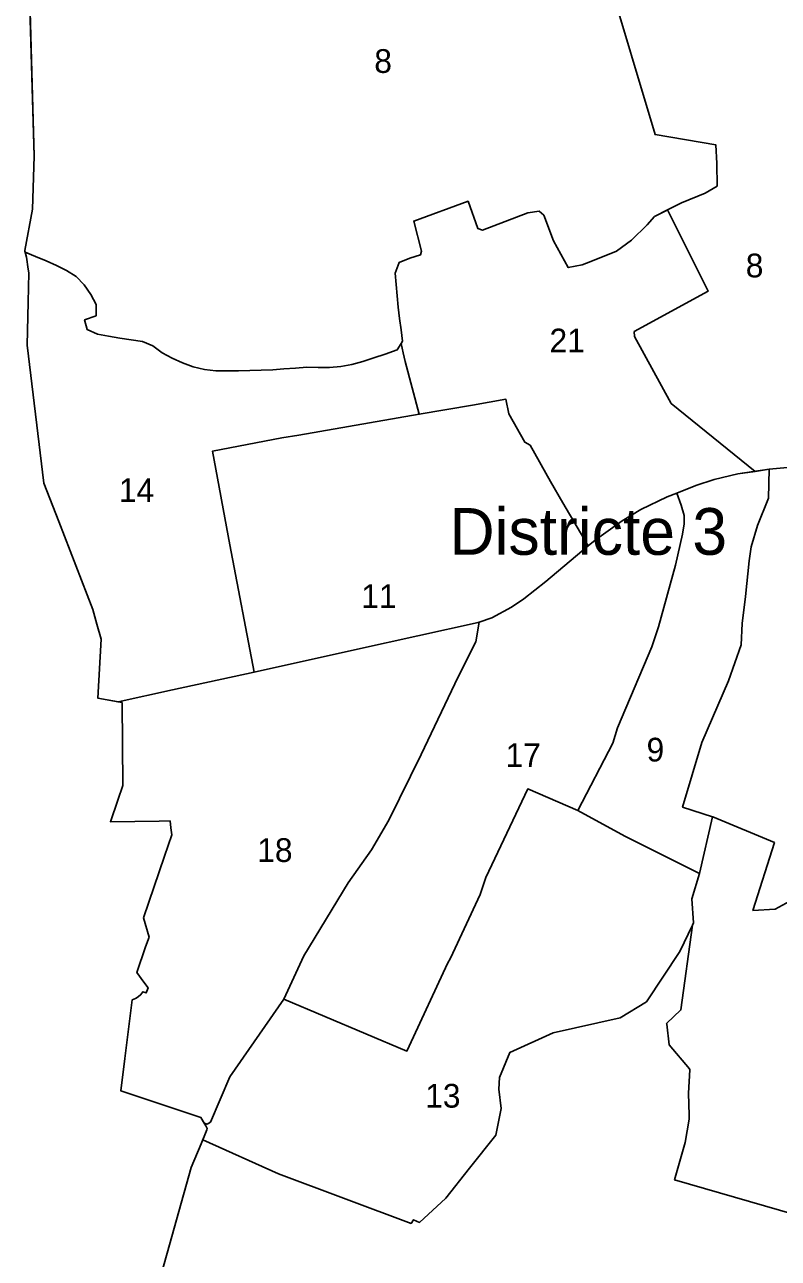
# Model space of a CAD drawing. Extents: x 482002 to 491535, y 4643046 to 4653103.
# Drawn here: x 483439 to 484245, y 4646344 to 4647665 of the extents above; entities that cross this region are included whole.
import ezdxf

# ---------------------------------------------------------------- set-up
doc = ezdxf.new("R2010")
doc.units = 0
for name, color, linetype in [('Level 1', 7, 'Continuous'), ('Level 4', 7, 'Continuous'), ('NUMERO', 7, 'Continuous'), ('SECCIONS', 7, 'Continuous')]:
    doc.layers.add(name, color=color, linetype=linetype)

msp = doc.modelspace()

# ---------------------------------------------------------------- linework, layer by layer
at = {"layer": 'Level 4'}
for p, q in [((483448.6, 4647523.8), (483442.2, 4647756.3)), ((483446.9, 4647467.3), (483448.6, 4647523.8)), ((483438.6, 4647423.1), (483446.9, 4647467.3)), ((483438.8, 4647422.3), (483438.6, 4647423.1)), ((483440.4, 4647415.7), (483438.8, 4647422.3)), ((483442.3, 4647402.9), (483440.4, 4647415.7)), ((483442.2, 4647367.6), (483442.9, 4647398.9)), ((483442.9, 4647398.9), (483442.3, 4647402.9)), ((483442.2, 4647367.5), (483442.2, 4647367.6)), ((483441.2, 4647321.8), (483442.2, 4647367.5)), ((483459.2, 4647173.8), (483441.2, 4647321.8)), ((483475, 4647132.9), (483459.2, 4647173.8)), ((483511.4, 4647038.6), (483475, 4647132.9)), ((483516, 4647023), (483511.4, 4647038.6)), ((483520.6, 4647007.2), (483516, 4647023)), ((483517, 4646943.8), (483520.6, 4647007.2)), ((483542.8, 4646939.2), (483517, 4646943.8)), ((483543.7, 4646850.6), (483542.8, 4646939.2)), ((483538.2, 4646834.7), (483543.7, 4646850.6)), ((483530.3, 4646811.6), (483538.2, 4646834.7)), ((483582.7, 4646812.4), (483530.3, 4646811.6)), ((483594.2, 4646812.6), (483582.7, 4646812.4)), ((483595.2, 4646805.1), (483594.2, 4646812.6)), ((483596.1, 4646797.8), (483595.2, 4646805.1)), ((483588.3, 4646774.8), (483596.1, 4646797.8)), ((483565.8, 4646708.9), (483588.3, 4646774.8)), ((483571.7, 4646688.1), (483565.8, 4646708.9)), ((483568.1, 4646677.8), (483571.7, 4646688.1)), ((483558.6, 4646650.3), (483568.1, 4646677.8)), ((483566.3, 4646639.9), (483558.6, 4646650.3)), ((483563.1, 4646626.7), (483565.1, 4646629.7)), ((483565.1, 4646629.7), (483565.1, 4646629.7)), ((483565.1, 4646629.7), (483568.8, 4646628.5)), ((483570.7, 4646633.8), (483566.3, 4646639.9)), ((483568.8, 4646628.5), (483570.7, 4646633.8)), ((483545.9, 4646558.1), (483553.8, 4646621)), ((483553.8, 4646621), (483557.1, 4646622.4)), ((483557.1, 4646622.4), (483560.1, 4646624.3)), ((483560.1, 4646624.3), (483563.1, 4646626.7)), ((483541.6, 4646523.6), (483545.9, 4646558.1)), ((483627.2, 4646495.3), (483541.6, 4646523.6)), ((483632.4, 4646486.2), (483627.2, 4646495.3)), ((483634.1, 4646483.2), (483632.4, 4646486.2)), ((483633.5, 4646481.8), (483634.1, 4646483.2)), ((483627.4, 4646466.9), (483633.5, 4646481.8)), ((483616.9, 4646441.7), (483627.4, 4646466.9)), ((483583.1, 4646320.6), (483616.9, 4646441.7))]:
    msp.add_line(p, q, dxfattribs=at)
at = {"layer": 'SECCIONS'}
for points in [[(484255.4, 4647190.8), (484235.5, 4647188.8), (484220.8, 4647186.6), (484130.7, 4647259.3), (484091.6, 4647331), (484091, 4647336.2), (484170.3, 4647379.4), (484126.9, 4647466.4), (484141.7, 4647473.9), (484167.1, 4647484.2), (484180.1, 4647491.8), (484179.8, 4647516.2), (484178.4, 4647536.1), (484113.5, 4647547), (484062, 4647720.2), (484187.9, 4647781.8), (484185.3, 4647969.3), (484264.8, 4648013.3)], [(484062, 4647720.2), (484113.5, 4647547), (484178.4, 4647536.1), (484179.8, 4647516.2), (484180.1, 4647491.8), (484167.1, 4647484.2), (484141.7, 4647473.9), (484112.8, 4647459.2), (484104.9, 4647450.3), (484088.1, 4647434.1), (484072.3, 4647422.1), (484044.9, 4647411.1), (484035.6, 4647407.7), (484020.5, 4647404.6), (484004.7, 4647433.4), (483994.4, 4647460.6), (483989.3, 4647465), (483977.3, 4647463.3), (483928.9, 4647444.8), (483923.7, 4647446.5), (483913.4, 4647475.7), (483855.1, 4647454.4), (483863.6, 4647422.1), (483862.5, 4647418.4), (483850.9, 4647414.6), (483839.7, 4647410.2), (483835.1, 4647398.8), (483836.3, 4647386.7), (483837.4, 4647374.5), (483838.6, 4647362.4), (483839.8, 4647350.2), (483841.5, 4647338.1), (483843.2, 4647326), (483841.5, 4647323.3), (483837.4, 4647316.7), (483824.4, 4647312.1), (483812.4, 4647308.2), (483800.7, 4647304.3), (483788.9, 4647301), (483777, 4647298.7), (483764.9, 4647297.7), (483752.7, 4647297.9), (483740.5, 4647298), (483728.4, 4647297.1), (483716.2, 4647296.2), (483704.1, 4647295.4), (483691.9, 4647294.9), (483679.7, 4647294.4), (483667.5, 4647294.1), (483655.3, 4647294.1), (483643.2, 4647294.3), (483631.1, 4647295.7), (483619.1, 4647298.5), (483607.5, 4647302.6), (483596.5, 4647307.8), (483585.7, 4647313.5), (483575.7, 4647320.8), (483564.6, 4647325.5), (483552.6, 4647327.4), (483540.6, 4647329.3), (483528.5, 4647331.2), (483516.5, 4647333.3), (483505.4, 4647338.3), (483502.7, 4647348.7), (483515, 4647353.2), (483515, 4647365.3), (483509.3, 4647375.9), (483502.4, 4647386.1), (483493.7, 4647395), (483483.5, 4647401.5), (483472.6, 4647407), (483461.5, 4647411.9), (483450.2, 4647416.5), (483439.1, 4647421), (483438.8, 4647422.3), (483438.6, 4647423.1), (483446.9, 4647467.3), (483448.6, 4647523.8), (483442.2, 4647756.3)], [(484261.7, 4646728.8), (484242.1, 4646718.2), (484218.3, 4646716.8), (484241.2, 4646789.3), (484175.3, 4646816.8), (484175.1, 4646816.8), (484143, 4646827.3), (484163.5, 4646896.3), (484192.2, 4646962.3), (484205.7, 4647000.8), (484206.8, 4647023.8), (484210.3, 4647052.8), (484214.2, 4647090.8), (484216.4, 4647105.8), (484223.3, 4647128.8), (484235.1, 4647157.8), (484235.5, 4647188.8), (484255.4, 4647190.8)], [(484343, 4646368.3), (484134.4, 4646428.3), (484145.8, 4646468.3), (484150, 4646493.3), (484149.9, 4646497.8), (484149.2, 4646521.3), (484150.9, 4646546.3), (484150.4, 4646547.2), (484128.6, 4646573), (484126.2, 4646595.1), (484125.8, 4646595.8), (484141.1, 4646610.2), (484153.5, 4646700.8), (484154.6, 4646703.3), (484152.8, 4646729.3), (484161.1, 4646756.3), (484175.1, 4646816.8), (484175.3, 4646816.8), (484241.2, 4646789.3), (484218.3, 4646716.8), (484242.1, 4646718.2), (484261.7, 4646728.8)], [(483583.1, 4646320.6), (483616.9, 4646441.7), (483627.4, 4646466.9), (483629.2, 4646471.3), (483710.3, 4646434.8), (483852.3, 4646381.8), (483854.9, 4646385.8), (483861.2, 4646382.8), (483889.5, 4646408.8), (483915, 4646440.8), (483943, 4646476.3), (483948.7, 4646504.8), (483946.4, 4646525.3), (483947.1, 4646537.8), (483958.1, 4646564.8), (484004.4, 4646585.8), (484076.1, 4646601.8), (484104.3, 4646618.8), (484140.1, 4646672.8), (484153.5, 4646700.8), (484141.1, 4646610.2), (484125.8, 4646595.8), (484126.2, 4646595.1), (484128.6, 4646573), (484150.4, 4646547.2), (484150.9, 4646546.3), (484149.2, 4646521.3), (484149.9, 4646497.8), (484150, 4646493.3), (484145.8, 4646468.3), (484134.4, 4646428.3), (484343, 4646368.3)]]:
    msp.add_lwpolyline(points, dxfattribs=at)
for points in [[(484126.9, 4647466.4), (484170.3, 4647379.4), (484091, 4647336.2), (484091.6, 4647331), (484130.7, 4647259.3), (484220.8, 4647186.6), (484202.1, 4647183.8), (484176.6, 4647177.8), (484157, 4647171.3), (484136.8, 4647163.3), (484126.5, 4647159.3), (484098.4, 4647145.8), (484078.3, 4647133.8), (484060.9, 4647121.3), (484049.4, 4647112.8), (484041.7, 4647106.8), (484014.9, 4647152.8), (484001.4, 4647175.8), (483979.7, 4647214.8), (483973.9, 4647217.8), (483956.9, 4647248.3), (483953.9, 4647263.8), (483918, 4647257.3), (483861.1, 4647247.8), (483846.1, 4647304.3), (483843.9, 4647313.3), (483841.5, 4647323.3), (483843.2, 4647326), (483841.5, 4647338.1), (483839.8, 4647350.2), (483838.6, 4647362.4), (483837.4, 4647374.5), (483836.3, 4647386.7), (483835.1, 4647398.8), (483839.7, 4647410.2), (483850.9, 4647414.6), (483862.5, 4647418.4), (483863.6, 4647422.1), (483855.1, 4647454.4), (483913.4, 4647475.7), (483923.7, 4647446.5), (483928.9, 4647444.8), (483977.3, 4647463.3), (483989.3, 4647465), (483994.4, 4647460.6), (484004.7, 4647433.4), (484020.5, 4647404.6), (484035.6, 4647407.7), (484044.9, 4647411.1), (484072.3, 4647422.1), (484088.1, 4647434.1), (484104.9, 4647450.3), (484112.8, 4647459.2)], [(483643.2, 4647294.3), (483655.3, 4647294.1), (483667.5, 4647294.1), (483679.7, 4647294.4), (483691.9, 4647294.9), (483704.1, 4647295.4), (483716.2, 4647296.2), (483728.4, 4647297.1), (483740.5, 4647298), (483752.7, 4647297.9), (483764.9, 4647297.7), (483777, 4647298.7), (483788.9, 4647301), (483800.7, 4647304.3), (483812.4, 4647308.2), (483824.4, 4647312.1), (483837.4, 4647316.7), (483841.5, 4647323.3), (483843.9, 4647313.3), (483846.1, 4647304.3), (483861.1, 4647247.8), (483732.1, 4647225.3), (483713.9, 4647222.3), (483639.7, 4647208.3), (483658.3, 4647107.8), (483684.4, 4646971.8), (483596.9, 4646952.8), (483538.6, 4646939.9), (483517, 4646943.8), (483517, 4646943.8), (483520.6, 4647007.2), (483516, 4647023), (483511.4, 4647038.6), (483475, 4647132.9), (483459.2, 4647173.8), (483441.2, 4647321.8), (483442.2, 4647367.5), (483442.2, 4647367.6), (483442.9, 4647398.9), (483442.3, 4647402.9), (483440.4, 4647415.7), (483439.1, 4647421), (483450.2, 4647416.5), (483461.5, 4647411.9), (483472.6, 4647407), (483483.5, 4647401.5), (483493.7, 4647395), (483502.4, 4647386.1), (483509.3, 4647375.9), (483515, 4647365.3), (483515, 4647353.2), (483502.7, 4647348.7), (483505.4, 4647338.3), (483516.5, 4647333.3), (483528.5, 4647331.2), (483540.6, 4647329.3), (483552.6, 4647327.4), (483564.6, 4647325.5), (483575.7, 4647320.8), (483585.7, 4647313.5), (483596.5, 4647307.8), (483607.5, 4647302.6), (483619.1, 4647298.5), (483631.1, 4647295.7)], [(484041.7, 4647106.8), (483996.6, 4647068.8), (483973.1, 4647050.3), (483959.8, 4647041.3), (483938.9, 4647029.8), (483925.3, 4647025.2), (483924.1, 4647024.8), (483794.9, 4646996.3), (483684.4, 4646971.8), (483658.3, 4647107.8), (483639.7, 4647208.3), (483713.9, 4647222.3), (483732.1, 4647225.3), (483861.1, 4647247.8), (483918, 4647257.3), (483953.9, 4647263.8), (483956.9, 4647248.3), (483973.9, 4647217.8), (483979.7, 4647214.8), (484001.4, 4647175.8), (484014.9, 4647152.8)], [(484175.1, 4646816.8), (484161.1, 4646756.3), (484081, 4646796.3), (484030.9, 4646823.8), (484068.3, 4646895.8), (484073.2, 4646912.3), (484109.9, 4646998.8), (484117.2, 4647020.3), (484135.2, 4647086.3), (484143, 4647119.3), (484144.5, 4647130.3), (484144.7, 4647139.3), (484141.3, 4647150.3), (484136.8, 4647163.3), (484157, 4647171.3), (484176.6, 4647177.8), (484202.1, 4647183.8), (484235.5, 4647188.8), (484235.1, 4647157.8), (484223.3, 4647128.8), (484216.4, 4647105.8), (484214.2, 4647090.8), (484210.3, 4647052.8), (484206.8, 4647023.8), (484205.7, 4647000.8), (484192.2, 4646962.3), (484163.5, 4646896.3), (484143, 4646827.3)], [(484030.9, 4646823.8), (483977.2, 4646846.8), (483932.4, 4646751.8), (483926.4, 4646733.8), (483894.4, 4646665.8), (483891.4, 4646659.8), (483850.1, 4646571.3), (483847.8, 4646566.3), (483715.9, 4646621.8), (483737.6, 4646668), (483785, 4646746.1), (483809.8, 4646781.7), (483828.5, 4646813.3), (483863.1, 4646883.5), (483902.7, 4646966.6), (483921.5, 4647004.1), (483925.3, 4647025.2), (483938.9, 4647029.8), (483959.8, 4647041.3), (483973.1, 4647050.3), (483996.6, 4647068.8), (484041.7, 4647106.8), (484049.4, 4647112.8), (484060.9, 4647121.3), (484078.3, 4647133.8), (484098.4, 4647145.8), (484126.5, 4647159.3), (484136.8, 4647163.3), (484141.3, 4647150.3), (484144.7, 4647139.3), (484144.5, 4647130.3), (484143, 4647119.3), (484135.2, 4647086.3), (484117.2, 4647020.3), (484109.9, 4646998.8), (484073.2, 4646912.3), (484068.3, 4646895.8)], [(483715.9, 4646621.8), (483658.4, 4646538.8), (483637.7, 4646490.3), (483634, 4646487.9), (483630.9, 4646488.9), (483630.9, 4646488.9), (483627.2, 4646495.3), (483541.6, 4646523.6), (483541.6, 4646523.6), (483545.9, 4646558.1), (483553.8, 4646621), (483557.1, 4646622.4), (483560.1, 4646624.3), (483563.1, 4646626.7), (483565.1, 4646629.7), (483565.1, 4646629.7), (483568.8, 4646628.5), (483570.7, 4646633.8), (483570.7, 4646633.8), (483566.3, 4646639.9), (483558.6, 4646650.3), (483568.1, 4646677.8), (483571.7, 4646688.1), (483565.8, 4646708.9), (483588.3, 4646774.8), (483596.1, 4646797.8), (483595.2, 4646805.1), (483594.2, 4646812.6), (483594.2, 4646812.6), (483582.7, 4646812.4), (483530.3, 4646811.6), (483530.3, 4646811.6), (483538.2, 4646834.7), (483543.7, 4646850.6), (483542.8, 4646939.2), (483538.6, 4646939.9), (483596.9, 4646952.8), (483684.4, 4646971.8), (483794.9, 4646996.3), (483924.1, 4647024.8), (483925.3, 4647025.2), (483921.5, 4647004.1), (483902.7, 4646966.6), (483863.1, 4646883.5), (483828.5, 4646813.3), (483809.8, 4646781.7), (483785, 4646746.1), (483737.6, 4646668)], [(484004.4, 4646585.8), (483958.1, 4646564.8), (483947.1, 4646537.8), (483946.4, 4646525.3), (483948.7, 4646504.8), (483943, 4646476.3), (483915, 4646440.8), (483889.5, 4646408.8), (483861.2, 4646382.8), (483854.9, 4646385.8), (483852.3, 4646381.8), (483710.3, 4646434.8), (483629.2, 4646471.3), (483633.5, 4646481.8), (483634.1, 4646483.2), (483632.4, 4646486.2), (483630.9, 4646488.9), (483630.9, 4646488.9), (483634, 4646487.9), (483637.7, 4646490.3), (483658.4, 4646538.8), (483715.9, 4646621.8), (483847.8, 4646566.3), (483850.1, 4646571.3), (483891.4, 4646659.8), (483894.4, 4646665.8), (483926.4, 4646733.8), (483932.4, 4646751.8), (483977.2, 4646846.8), (484030.9, 4646823.8), (484081, 4646796.3), (484161.1, 4646756.3), (484152.8, 4646729.3), (484154.6, 4646703.3), (484153.5, 4646700.8), (484140.1, 4646672.8), (484104.3, 4646618.8), (484076.1, 4646601.8)]]:
    msp.add_lwpolyline(points, close=True, dxfattribs=at)

# ---------------------------------------------------------------- texts
at = {"layer": 'Level 1'}
msp.add_text('Districte 3', height=50, dxfattribs=at).set_placement((483893.4, 4647097.3))
at = {"layer": 'NUMERO'}
for s, p in [('8', (483812.9, 4647613)), ('8', (483812.9, 4647613)), ('8', (484210.6, 4647394.2)), ('8', (484210.6, 4647394.2)), ('21', (484000.5, 4647313.9)), ('14', (483539.4, 4647153.8)), ('14', (483539.4, 4647153.8)), ('11', (483798.9, 4647040.3)), ('11', (483798.9, 4647040.3)), ('17', (483953.4, 4646870.2)), ('17', (483953.4, 4646870.2)), ('9', (484104.4, 4646876.1)), ('9', (484104.4, 4646876.1)), ('18', (483687.6, 4646768.6)), ('18', (483687.6, 4646768.6)), ('13', (483867.4, 4646505.7)), ('13', (483867.4, 4646505.7))]:
    msp.add_text(s, height=25.4, rotation=359.9995, dxfattribs=at).set_placement(p)

doc.saveas('drawing.dxf')
